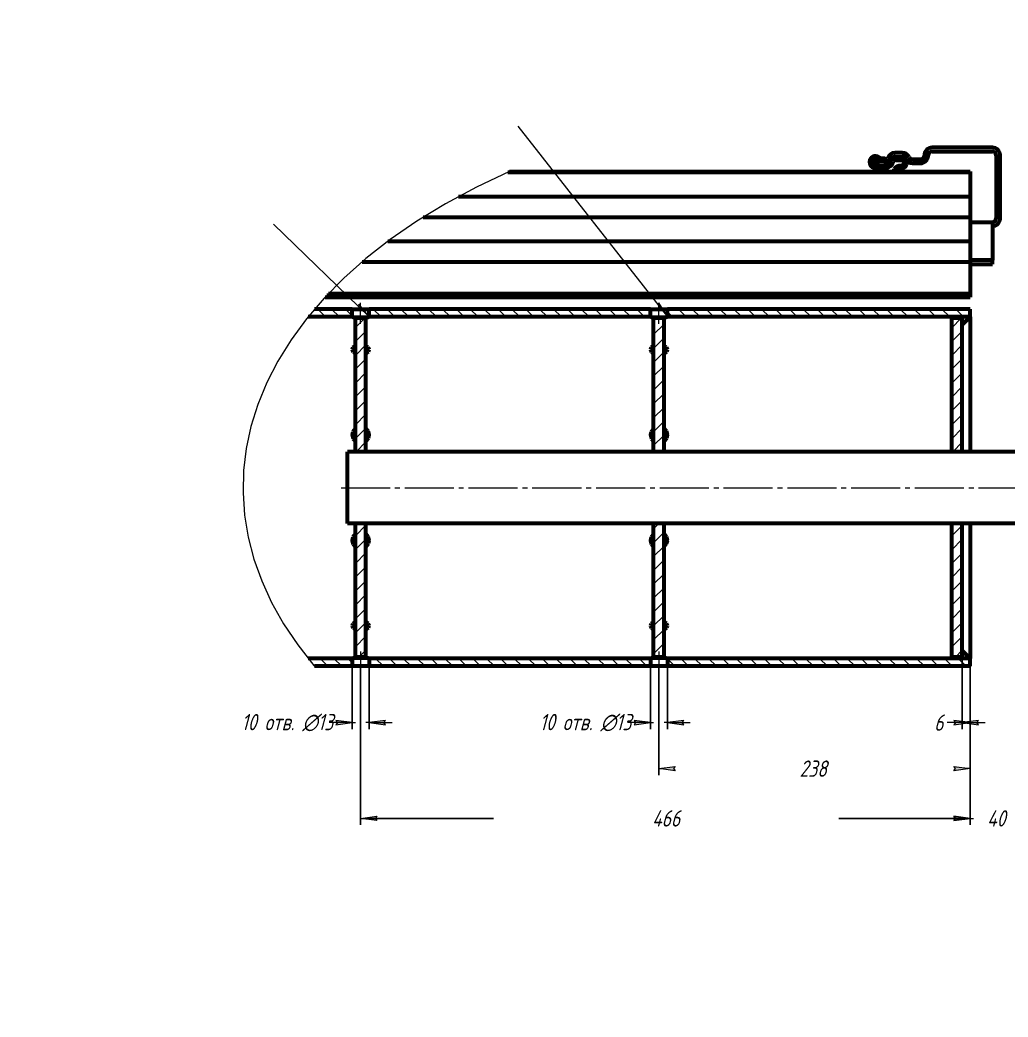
# Model space of a CAD drawing. Header units: millimetres. Extents: x 0 to 1682, y 0 to 594.
# Drawn here: x 833.7 to 1135.9, y 0 to 304.9 of the extents above; entities that cross this region are included whole.
import ezdxf

# ---------------------------------------------------------------- set-up
doc = ezdxf.new("R2010")
doc.units = ezdxf.units.MM
for name, pattern in [('K5LT_AXLED', [19.5, 15, -1.5, 1.5, -1.5]), ('K5LT_BASIC', [0]), ('K5LT_THIN', [0]), ('K5LT_THIN_INCLUDED_TO_HATCHING', [0])]:
    doc.linetypes.add(name, pattern=pattern)
doc.layers.add('Системный слой', color=7, linetype='Continuous')
doc.styles.add('KDIMTEXTSTYLE', font='GOST_AU.SHX', dxfattribs={"width": 0.96, "oblique": 15, "height": 5})
doc.dimstyles.new('KDIMSTYLE (0.40)', dxfattribs={"dimtxt": 5, "dimasz": 1, "dimexe": 2, "dimexo": 0, "dimgap": 1, "dimtad": 1, "dimlfac": 2.5, "dimtxsty": 'KDIMTEXTSTYLE', "dimsah": 1, "dimcen": 0, "dimdle": 1, "dimadec": 0, "dimazin": 0, "dimtfac": 0.667, "dimtmove": 0, "dimatfit": 3, "dimfxl": 1, "dimtvp": 1, "dimtolj": 1, "dimtzin": 0, "dimarcsym": 0})
pattern_1 = [(45, (0, 0), (-2.12132, 2.12132), [])]
pattern_2 = [(135, (0, 0), (-2.12132, -2.12132), [])]

# ---------------------------------------------------------------- blocks, each defined once
blk = doc.blocks.new('U417')
at = {"layer": 'Системный слой', "color": 5, "linetype": 'K5LT_BASIC', "lineweight": 60, "true_color": 0x0000ff}
for p, q in [((1124.33, 214.09), (1124.33, 172.89)), ((1124.33, 150.89), (1124.33, 109.69))]:
    blk.add_line(p, q, dxfattribs=at)
blk = doc.blocks.new('U418')
at = {"layer": 'Системный слой', "color": 5, "linetype": 'K5LT_BASIC', "lineweight": 60, "true_color": 0x0000ff}
for p, q in [((1026.75, 204.73), (1026.53, 204.12)), ((1027.53, 205.29), (1026.75, 204.73)), ((1031.44, 204.81), (1030.73, 205.29)), ((1031.73, 204.12), (1031.44, 204.81)), ((1026.53, 204.12), (1026.85, 203.37)), ((1026.85, 203.37), (1027.53, 202.88)), ((1030.73, 202.88), (1031.53, 203.53)), ((1031.53, 203.53), (1031.73, 204.12))]:
    blk.add_line(p, q, dxfattribs=at)
blk = doc.blocks.new('U419')
at = {"layer": 'Системный слой', "color": 5, "linetype": 'K5LT_BASIC', "lineweight": 60, "true_color": 0x0000ff}
for p, q in [((1026.75, 120.28), (1026.53, 119.66)), ((1026.53, 119.66), (1026.85, 118.94)), ((1027.53, 120.89), (1026.75, 120.28)), ((1026.85, 118.94), (1027.53, 118.48)), ((1031.44, 120.37), (1030.73, 120.89)), ((1030.73, 118.48), (1031.53, 119.08)), ((1031.73, 119.66), (1031.44, 120.37)), ((1031.53, 119.08), (1031.73, 119.66))]:
    blk.add_line(p, q, dxfattribs=at)
blk = doc.blocks.new('U420')
at = {"layer": 'Системный слой', "color": 5, "linetype": 'K5LT_BASIC', "lineweight": 60, "true_color": 0x0000ff}
for p, q in [((1027.53, 179.95), (1026.75, 179.01)), ((1031.44, 179.14), (1030.73, 179.95)), ((1026.75, 179.01), (1026.53, 178.02)), ((1026.53, 178.02), (1026.84, 176.83)), ((1030.73, 176.06), (1031.52, 177.03)), ((1031.73, 178.02), (1031.44, 179.14)), ((1031.52, 177.03), (1031.73, 178.02)), ((1026.84, 176.83), (1027.53, 176.06))]:
    blk.add_line(p, q, dxfattribs=at)
blk = doc.blocks.new('U421')
at = {"layer": 'Системный слой', "color": 5, "linetype": 'K5LT_BASIC', "lineweight": 60, "true_color": 0x0000ff}
for p, q in [((1027.53, 118.95), (1027.12, 118.71)), ((1031.14, 118.71), (1030.73, 118.95))]:
    blk.add_line(p, q, dxfattribs=at)
blk = doc.blocks.new('U422')
at = {"layer": 'Системный слой', "color": 5, "linetype": 'K5LT_BASIC', "lineweight": 60, "true_color": 0x0000ff}
for p, q in [((935.92, 205.07), (936.33, 204.82)), ((939.53, 204.82), (939.94, 205.07))]:
    blk.add_line(p, q, dxfattribs=at)
blk = doc.blocks.new('U423')
at = {"layer": 'Системный слой', "color": 5, "linetype": 'K5LT_BASIC', "lineweight": 60, "true_color": 0x0000ff}
for p, q in [((1027.53, 146.97), (1026.75, 146.02)), ((1031.22, 146.48), (1030.73, 146.97)), ((1031.7, 145.39), (1031.22, 146.48)), ((1026.75, 146.02), (1026.56, 145.39))]:
    blk.add_line(p, q, dxfattribs=at)
blk = doc.blocks.new('U424')
at = {"layer": 'Системный слой', "color": 5, "linetype": 'K5LT_BASIC', "lineweight": 60, "true_color": 0x0000ff}
for p, q in [((936.33, 118.95), (935.92, 118.71)), ((939.94, 118.71), (939.53, 118.95))]:
    blk.add_line(p, q, dxfattribs=at)
blk = doc.blocks.new('U425')
at = {"layer": 'Системный слой', "color": 5, "linetype": 'K5LT_BASIC', "lineweight": 60, "true_color": 0x0000ff}
for p, q in [((936.33, 146.97), (935.55, 146.02)), ((940.02, 146.48), (939.53, 146.97)), ((940.5, 145.39), (940.02, 146.48)), ((935.55, 146.02), (935.36, 145.39))]:
    blk.add_line(p, q, dxfattribs=at)
blk = doc.blocks.new('U426')
at = {"layer": 'Системный слой', "color": 5, "linetype": 'K5LT_BASIC', "lineweight": 60, "true_color": 0x0000ff}
for p, q in [((1026.75, 146.76), (1026.53, 145.76)), ((1027.53, 147.72), (1026.75, 146.76)), ((1031.44, 146.89), (1030.73, 147.72)), ((1031.73, 145.76), (1031.44, 146.89)), ((1026.53, 145.76), (1026.84, 144.58)), ((1026.84, 144.58), (1027.53, 143.82)), ((1030.73, 143.82), (1031.51, 144.78)), ((1031.51, 144.78), (1031.73, 145.76))]:
    blk.add_line(p, q, dxfattribs=at)
blk = doc.blocks.new('U427')
at = {"layer": 'Системный слой', "color": 5, "linetype": 'K5LT_BASIC', "lineweight": 60, "true_color": 0x0000ff}
for p, q in [((936.33, 179.95), (935.55, 179.01)), ((940.24, 179.14), (939.53, 179.95)), ((935.55, 179.01), (935.33, 178.02)), ((935.33, 178.02), (935.64, 176.83)), ((939.53, 176.06), (940.32, 177.03)), ((940.53, 178.02), (940.24, 179.14)), ((940.32, 177.03), (940.53, 178.02)), ((935.64, 176.83), (936.33, 176.06))]:
    blk.add_line(p, q, dxfattribs=at)
blk = doc.blocks.new('U428')
at = {"layer": 'Системный слой', "color": 5, "linetype": 'K5LT_BASIC', "lineweight": 60, "true_color": 0x0000ff}
for p, q in [((935.36, 178.39), (935.83, 177.29)), ((935.83, 177.29), (936.33, 176.8)), ((939.53, 176.8), (940.32, 177.78)), ((940.32, 177.78), (940.5, 178.39))]:
    blk.add_line(p, q, dxfattribs=at)
blk = doc.blocks.new('U429')
at = {"layer": 'Системный слой', "color": 5, "linetype": 'K5LT_BASIC', "lineweight": 60, "true_color": 0x0000ff}
for p, q in [((1026.56, 178.39), (1027.03, 177.29)), ((1027.03, 177.29), (1027.53, 176.8)), ((1030.73, 176.8), (1031.52, 177.78)), ((1031.52, 177.78), (1031.7, 178.39))]:
    blk.add_line(p, q, dxfattribs=at)
blk = doc.blocks.new('U430')
at = {"layer": 'Системный слой', "color": 5, "linetype": 'K5LT_BASIC', "lineweight": 60, "true_color": 0x0000ff}
for p, q in [((1027.12, 205.07), (1027.53, 204.82)), ((1030.73, 204.82), (1031.14, 205.07))]:
    blk.add_line(p, q, dxfattribs=at)
blk = doc.blocks.new('U431')
at = {"layer": 'Системный слой', "color": 5, "linetype": 'K5LT_BASIC', "lineweight": 60, "true_color": 0x0000ff}
for p, q in [((935.55, 120.28), (935.33, 119.66)), ((935.33, 119.66), (935.65, 118.94)), ((936.33, 120.89), (935.55, 120.28)), ((935.65, 118.94), (936.33, 118.48)), ((940.24, 120.37), (939.53, 120.89)), ((939.53, 118.48), (940.33, 119.08)), ((940.53, 119.66), (940.24, 120.37)), ((940.33, 119.08), (940.53, 119.66))]:
    blk.add_line(p, q, dxfattribs=at)
blk = doc.blocks.new('U432')
at = {"layer": 'Системный слой', "color": 5, "linetype": 'K5LT_BASIC', "lineweight": 60, "true_color": 0x0000ff}
for p, q in [((935.55, 146.76), (935.33, 145.76)), ((936.33, 147.72), (935.55, 146.76)), ((940.24, 146.89), (939.53, 147.72)), ((940.53, 145.76), (940.24, 146.89)), ((935.33, 145.76), (935.64, 144.58)), ((935.64, 144.58), (936.33, 143.82)), ((939.53, 143.82), (940.31, 144.78)), ((940.31, 144.78), (940.53, 145.76))]:
    blk.add_line(p, q, dxfattribs=at)
blk = doc.blocks.new('U433')
at = {"layer": 'Системный слой', "color": 5, "linetype": 'K5LT_BASIC', "lineweight": 60, "true_color": 0x0000ff}
for p, q in [((935.55, 204.73), (935.33, 204.12)), ((936.33, 205.29), (935.55, 204.73)), ((940.24, 204.81), (939.53, 205.29)), ((940.53, 204.12), (940.24, 204.81)), ((935.33, 204.12), (935.65, 203.37)), ((935.65, 203.37), (936.33, 202.88)), ((939.53, 202.88), (940.33, 203.53)), ((940.33, 203.53), (940.53, 204.12))]:
    blk.add_line(p, q, dxfattribs=at)
blk = doc.blocks.new('U437')
at = {"layer": 'Системный слой', "color": 5, "linetype": 'K5LT_BASIC', "lineweight": 60, "true_color": 0x0000ff}
for p, q in [((1096.57, 260.49), (1095.36, 260.49)), ((1098.5, 260.49), (1097.93, 260.49))]:
    blk.add_line(p, q, dxfattribs=at)
blk = doc.blocks.new('U442')
at = {"layer": 'Системный слой', "color": 5, "linetype": 'K5LT_BASIC', "lineweight": 60, "true_color": 0x0000ff}
for p, q in [((1152.33, 172.89), (933.93, 172.89)), ((1189.13, 172.89), (1176.33, 172.89)), ((1205.93, 172.89), (1193.93, 172.89)), ((1268.93, 172.89), (1261.93, 172.89))]:
    blk.add_line(p, q, dxfattribs=at)
blk = doc.blocks.new('U443')
at = {"layer": 'Системный слой', "color": 5, "linetype": 'K5LT_BASIC', "lineweight": 60, "true_color": 0x0000ff}
for p, q in [((1152.33, 150.89), (933.93, 150.89)), ((1189.13, 150.89), (1176.33, 150.89)), ((1205.93, 150.89), (1193.93, 150.89)), ((1268.93, 150.89), (1261.93, 150.89))]:
    blk.add_line(p, q, dxfattribs=at)
blk = doc.blocks.new('U450')
at = {"layer": 'Системный слой', "color": 7, "linetype": 'K5LT_THIN_INCLUDED_TO_HATCHING', "lineweight": 18}
for p, q in [((983.5, 258.59), (973.33, 253.79)), ((973.33, 253.79), (963.85, 248.7)), ((963.85, 248.7), (955.06, 243.34)), ((955.06, 243.34), (946.97, 237.75)), ((946.97, 237.75), (939.56, 231.95)), ((939.56, 231.95), (932.83, 225.97)), ((932.83, 225.97), (926.78, 219.82)), ((926.78, 219.82), (921.4, 213.53)), ((921.4, 213.53), (916.68, 207.12)), ((916.68, 207.12), (912.63, 200.61)), ((912.63, 200.61), (909.23, 194.02)), ((909.23, 194.02), (906.48, 187.35)), ((906.48, 187.35), (904.38, 180.63)), ((904.38, 180.63), (902.93, 173.87)), ((902.93, 173.87), (902.12, 167.09)), ((902.12, 167.09), (901.95, 160.3)), ((901.95, 160.3), (902.41, 153.52)), ((902.41, 153.52), (903.52, 146.76)), ((903.52, 146.76), (905.27, 140.04)), ((905.27, 140.04), (907.66, 133.37)), ((907.66, 133.37), (910.69, 126.76)), ((910.69, 126.76), (914.36, 120.24)), ((914.36, 120.24), (918.68, 113.82)), ((918.68, 113.82), (923.64, 107.51)), ((923.64, 107.51), (923.83, 107.29)), ((1253.71, 83.74), (1261.39, 89.46)), ((1261.39, 89.46), (1262.93, 90.69)), ((1245.34, 78.24), (1253.71, 83.74)), ((1236.27, 72.99), (1245.34, 78.24)), ((1226.51, 68.01), (1236.27, 72.99)), ((1216.06, 63.34), (1226.51, 68.01)), ((1204.93, 59.02), (1216.06, 63.34)), ((1180.76, 51.6), (1188.33, 53.66)), ((1167.73, 48.57), (1180.76, 51.6)), ((1140.33, 44.12), (1154.33, 46.08)), ((1154.33, 46.08), (1160.96, 47.23))]:
    blk.add_line(p, q, dxfattribs=at)
blk = doc.blocks.new('KDIMARROW_02')
at = {"layer": 'Системный слой'}
blk.add_hatch(color=0, dxfattribs=at).paths.add_polyline_path([(4.5, 0), (5, 0.66), (0, 0), (5, -0.66)])
at = {"layer": 'Системный слой', "color": 0, "linetype": 'K5LT_THIN', "lineweight": 18}
for p, q in [((0, 0), (-1, 0)), ((5, 0.66), (0, 0)), ((0, 0), (5, -0.66)), ((0, 0), (7, 0)), ((4.5, 0), (5, 0.66)), ((5, -0.66), (4.5, 0))]:
    blk.add_line(p, q, dxfattribs=at)
blk = doc.blocks.new('KDIMARROW_01')
at = {"layer": 'Системный слой'}
blk.add_hatch(color=0, dxfattribs=at).paths.add_polyline_path([(0, 0), (-5, 0.66), (-4.5, 0), (-5, -0.66)])
at = {"layer": 'Системный слой', "color": 0, "linetype": 'K5LT_THIN', "lineweight": 18}
for p, q in [((-4.5, 0), (-5, 0.66)), ((-5, 0.66), (0, 0)), ((0, 0), (-5, -0.66)), ((-5, -0.66), (-4.5, 0)), ((0, 0), (-1, 0))]:
    blk.add_line(p, q, dxfattribs=at)
blk = doc.blocks.new('U457')
at = {"layer": 'Системный слой', "color": 7, "linetype": 'K5LT_THIN', "lineweight": 18}
for p, q in [((911.32, 242.43), (940.53, 214.09)), ((937.4, 218.04), (937.3, 217.22)), ((940.53, 214.09), (937.4, 218.04))]:
    blk.add_line(p, q, dxfattribs=at)
blk = doc.blocks.new('U458')
at = {"layer": 'Системный слой', "color": 7, "linetype": 'K5LT_THIN', "lineweight": 18}
for p, q in [((985.97, 272.45), (1031.73, 214.09)), ((1029.16, 218.43), (1028.95, 217.63)), ((1031.73, 214.09), (1029.16, 218.43))]:
    blk.add_line(p, q, dxfattribs=at)

msp = doc.modelspace()

# ---------------------------------------------------------------- hatches: boundary and pattern name
at = {"layer": 'Системный слой'}
h = msp.add_hatch(dxfattribs=at)
h.set_pattern_fill('Металл', angle=135, style=0, pattern_type=0)
h.set_pattern_definition(pattern_2)
h.paths.add_polyline_path([(1124.3278, 220.7108), (1124.3278, 221.2601), (928.1244, 221.2601), (927.6064, 220.7108)])
h = msp.add_hatch(dxfattribs=at)
h.set_pattern_fill('Металл', angle=135, style=0, pattern_type=0)
h.set_pattern_definition(pattern_2)
h.paths.add_polyline_path([(1124.3278, 109.6862), (1031.7278, 109.6862), (1031.7278, 107.2862), (1124.3278, 107.2862)])
h.paths.add_polyline_path([(1124.3278, 214.0862), (1124.3278, 216.4862), (1031.7278, 216.4862), (1031.7278, 214.0862)])
h.paths.add_polyline_path([(1026.5278, 214.0862), (1026.5278, 216.4862), (940.5278, 216.4862), (940.5278, 214.0862)])
h.paths.add_polyline_path([(1026.5278, 109.6862), (940.5278, 109.6862), (940.5278, 107.2862), (1026.5278, 107.2862)])
h.paths.add_polyline_path([(935.3278, 214.0862), (935.3278, 216.4862), (923.8295, 216.4862), (921.8417, 214.0862)])
h.paths.add_polyline_path([(935.3278, 109.6862), (921.8417, 109.6862), (923.8295, 107.2862), (935.3278, 107.2862)])
h = msp.add_hatch(dxfattribs=at)
h.set_pattern_fill('Металл', angle=45, style=0, pattern_type=0)
h.set_pattern_definition(pattern_1)
h.paths.add_polyline_path([(939.5278, 110.0862), (939.5278, 150.8862), (936.3278, 150.8862), (936.3278, 110.0862)])
h.paths.add_polyline_path([(939.5278, 172.8862), (939.5278, 213.6862), (936.3278, 213.6862), (936.3278, 172.8862)])
h = msp.add_hatch(dxfattribs=at)
h.set_pattern_fill('Металл', angle=45, style=0, pattern_type=0)
h.set_pattern_definition(pattern_1)
h.paths.add_polyline_path([(1030.7278, 110.0862), (1030.7278, 150.8862), (1027.5278, 150.8862), (1027.5278, 110.0862)])
h.paths.add_polyline_path([(1030.7278, 172.8862), (1030.7278, 213.6862), (1027.5278, 213.6862), (1027.5278, 172.8862)])
h = msp.add_hatch(dxfattribs=at)
h.set_pattern_fill('Металл', angle=45, style=0, pattern_type=0)
h.set_pattern_definition(pattern_1)
h.paths.add_polyline_path([(1121.9278, 110.0862), (1121.9278, 150.8862), (1118.7278, 150.8862), (1118.7278, 110.0862)])
h.paths.add_polyline_path([(1121.9278, 172.8862), (1121.9278, 213.6862), (1118.7278, 213.6862), (1118.7278, 172.8862)])
h = msp.add_hatch(color=7, dxfattribs=at)
h.paths.add_polyline_path([(1121.9278, 112.0862), (1121.9278, 110.0862), (1121.9278, 109.6862), (1124.3278, 109.6862)])
h.paths.add_polyline_path([(1124.3278, 214.0862), (1121.9278, 214.0862), (1121.9278, 213.6862), (1121.9278, 211.6862)])

# ---------------------------------------------------------------- linework, layer by layer
at = {"layer": 'Системный слой', "color": 5, "linetype": 'K5LT_BASIC', "lineweight": 60, "true_color": 0x0000ff}
for p, q in [((1131.1278, 265.8862), (1112.7278, 265.8862)), ((1095.5278, 262.2862), (1094.4886, 261.6862)), ((1098.2129, 262.573), (1096.9762, 262.6706)), ((1098.365, 261.9592), (1098.3963, 262.3579)), ((1103.5029, 264.2862), (1101.3861, 264.2862)), ((1101.3861, 263.0862), (1103.5029, 263.0862)), ((1103.3562, 262.8851), (1101.5934, 262.8851)), ((1109.1278, 262.2862), (1106.7278, 262.2862)), ((1112.7278, 264.6862), (1131.1278, 264.6862)), ((1132.3278, 263.4862), (1132.3278, 244.2862)), ((1133.5278, 244.2862), (1133.5278, 263.4862)), ((1095.3562, 259.6862), (1098.4953, 259.6862)), ((1097.9278, 261.6862), (1096.567, 261.6862)), ((1096.567, 260.4862), (1097.9278, 260.4862)), ((1096.6288, 261.8955), (1098.1499, 261.7755)), ((1101.5934, 262.0851), (1103.3562, 262.0851)), ((1104.1562, 261.2851), (1104.1562, 261.1531)), ((1104.9562, 261.1531), (1104.9562, 261.2851)), ((1106.7278, 261.0862), (1109.1278, 261.0862)), ((982.8992, 258.3206), (1124.3278, 258.3206)), ((983.4994, 258.5863), (1124.3278, 258.5863)), ((983.4994, 258.5863), (1124.3278, 258.5863)), ((983.4994, 258.5863), (1124.3278, 258.5863)), ((983.4994, 258.5863), (1124.3278, 258.5863)), ((983.4994, 258.5863), (1124.3278, 258.5863)), ((983.4994, 258.5863), (1124.3278, 258.5863)), ((983.4994, 258.5863), (1124.3278, 258.5863)), ((983.4994, 258.5863), (1124.3278, 258.5863)), ((983.4994, 258.5863), (1124.3278, 258.5863)), ((983.4994, 258.5863), (1124.3278, 258.5863)), ((983.4994, 258.5863), (1124.3278, 258.5863)), ((983.4994, 258.5863), (1124.3278, 258.5863)), ((983.4994, 258.5863), (1124.3278, 258.5863)), ((983.4994, 258.5863), (1124.3278, 258.5863)), ((983.4994, 258.5863), (1124.3278, 258.5863)), ((983.4994, 258.5863), (1124.3278, 258.5863)), ((983.4994, 258.5863), (1124.3278, 258.5863)), ((983.4994, 258.5863), (1124.3278, 258.5863)), ((983.4994, 258.5863), (1124.3278, 258.5863)), ((983.4994, 258.5863), (1124.3278, 258.5863)), ((983.4994, 258.5863), (1124.3278, 258.5863)), ((983.4994, 258.5863), (1124.3278, 258.5863)), ((983.4994, 258.5863), (1124.3278, 258.5863)), ((983.4994, 258.5863), (1124.3278, 258.5863)), ((983.4994, 258.5863), (1124.3278, 258.5863)), ((983.4994, 258.5863), (1124.3278, 258.5863)), ((983.4994, 258.5863), (1124.3278, 258.5863)), ((983.4994, 258.5863), (1124.3278, 258.5863)), ((983.4994, 258.5863), (1124.3278, 258.5863)), ((983.4994, 258.5863), (1124.3278, 258.5863)), ((983.4994, 258.5863), (1124.3278, 258.5863)), ((983.4994, 258.5863), (1124.3278, 258.5863)), ((983.4994, 258.5863), (1124.3278, 258.5863)), ((983.4994, 258.5863), (1124.3278, 258.5863)), ((983.4994, 258.5863), (1124.3278, 258.5863)), ((983.4994, 258.5863), (1124.3278, 258.5863)), ((983.4994, 258.5863), (1124.3278, 258.5863)), ((983.4994, 258.5863), (1124.3278, 258.5863)), ((1124.3278, 258.5863), (1124.3278, 258.3206)), ((1124.3278, 258.3206), (1124.3278, 253.3501)), ((1124.3278, 253.3501), (1124.3278, 250.9293)), ((967.8535, 250.9293), (1124.3278, 250.9293)), ((1124.3278, 250.9293), (1124.3278, 244.6398)), ((957.0922, 244.6398), (1124.3278, 244.6398)), ((1124.3278, 244.6398), (1124.3278, 239.6693)), ((1124.3278, 243.0862), (1131.1278, 243.0862)), ((1131.1278, 243.0862), (1131.1278, 241.8862)), ((1131.1278, 241.8862), (1131.1278, 231.4392)), ((1124.3278, 239.6693), (1124.3278, 237.2485)), ((946.2882, 237.2485), (1124.3278, 237.2485)), ((1124.3278, 237.2485), (1124.3278, 230.959)), ((938.3824, 230.959), (1124.3278, 230.959)), ((1131.1278, 231.4392), (1124.3278, 231.4392)), ((1124.3278, 230.959), (1124.3278, 225.9884)), ((1124.3278, 230.2392), (1131.1278, 230.2392)), ((1131.1278, 230.2392), (1131.1278, 231.4392)), ((1124.3278, 225.9884), (1124.3278, 221.749)), ((927.0741, 220.1394), (1124.3278, 220.1394)), ((927.6064, 220.7108), (1124.3278, 220.7108)), ((928.1244, 221.2601), (1124.3278, 221.2601)), ((1124.3278, 221.749), (1124.3278, 221.2601)), ((1124.3278, 221.2601), (1124.3278, 220.7108)), ((1124.3278, 220.7108), (1124.3278, 220.3597)), ((1124.3278, 220.3597), (1124.3278, 220.1394)), ((935.3278, 214.0862), (921.8417, 214.0862)), ((935.3278, 216.4862), (923.8295, 216.4862)), ((935.3278, 214.0862), (935.3278, 216.4862)), ((936.3278, 172.8862), (936.3278, 213.6862)), ((939.5278, 213.6862), (936.3278, 213.6862)), ((939.5278, 172.8862), (939.5278, 213.6862)), ((1026.5278, 216.4862), (940.5278, 216.4862)), ((940.5278, 214.0862), (940.5278, 216.4862)), ((1026.5278, 214.0862), (940.5278, 214.0862)), ((1026.5278, 214.0862), (1026.5278, 216.4862)), ((1027.5278, 172.8862), (1027.5278, 213.6862)), ((1030.7278, 213.6862), (1027.5278, 213.6862)), ((1030.7278, 172.8862), (1030.7278, 213.6862)), ((1124.3278, 216.4862), (1031.7278, 216.4862)), ((1031.7278, 214.0862), (1031.7278, 216.4862)), ((1124.3278, 214.0862), (1031.7278, 214.0862)), ((1118.7278, 172.8862), (1118.7278, 213.6862)), ((1121.9278, 213.6862), (1118.7278, 213.6862)), ((1121.9278, 213.6862), (1121.9278, 214.0862)), ((1124.3278, 214.0862), (1121.9278, 211.6862)), ((1121.9278, 172.8862), (1121.9278, 213.6862)), ((1124.3278, 214.0862), (1124.3278, 216.4862)), ((933.9278, 150.8862), (933.9278, 172.8862)), ((939.5278, 172.8862), (936.3278, 172.8862)), ((1030.7278, 172.8862), (1027.5278, 172.8862)), ((1121.9278, 172.8862), (1118.7278, 172.8862)), ((939.5278, 150.8862), (936.3278, 150.8862)), ((936.3278, 110.0862), (936.3278, 150.8862)), ((939.5278, 110.0862), (939.5278, 150.8862)), ((1030.7278, 150.8862), (1027.5278, 150.8862)), ((1027.5278, 110.0862), (1027.5278, 150.8862)), ((1030.7278, 110.0862), (1030.7278, 150.8862)), ((1121.9278, 150.8862), (1118.7278, 150.8862)), ((1118.7278, 110.0862), (1118.7278, 150.8862)), ((1121.9278, 110.0862), (1121.9278, 150.8862)), ((939.5278, 110.0862), (936.3278, 110.0862)), ((1030.7278, 110.0862), (1027.5278, 110.0862)), ((1121.9278, 110.0862), (1118.7278, 110.0862)), ((1124.3278, 109.6862), (1121.9278, 112.0862)), ((1121.9278, 110.0862), (1121.9278, 109.6862)), ((935.3278, 109.6862), (921.8417, 109.6862)), ((935.3278, 107.2862), (923.8295, 107.2862)), ((935.3278, 109.6862), (935.3278, 107.2862)), ((1026.5278, 109.6862), (940.5278, 109.6862)), ((940.5278, 109.6862), (940.5278, 107.2862)), ((1026.5278, 107.2862), (940.5278, 107.2862)), ((1026.5278, 109.6862), (1026.5278, 107.2862)), ((1124.3278, 109.6862), (1031.7278, 109.6862)), ((1031.7278, 109.6862), (1031.7278, 107.2862)), ((1124.3278, 107.2862), (1031.7278, 107.2862)), ((1124.3278, 107.2862), (1124.3278, 109.6862))]:
    msp.add_line(p, q, dxfattribs=at)
at = {"layer": 'Системный слой', "color": 30, "linetype": 'K5LT_AXLED', "lineweight": 18, "true_color": 0xff8000}
for p, q in [((937.9278, 212.0214), (937.9278, 218.4243)), ((1029.1278, 212.0214), (1029.1278, 218.4243)), ((931.9278, 161.8862), (1271.9278, 161.8862)), ((937.9278, 111.751), (937.9278, 105.3482)), ((1029.1278, 111.751), (1029.1278, 105.3482))]:
    msp.add_line(p, q, dxfattribs=at)
at = {"layer": 'Системный слой', "color": 5, "linetype": 'K5LT_BASIC', "lineweight": 60, "true_color": 0x0000ff}
for centre, radius, start, end in [((1112.7278, 263.4862), 2.4, 90, 180), ((1131.1278, 263.4862), 2.4, 0, 90), ((1095.3562, 261.4862), 1.8, 49.663113, 270), ((1095.3562, 261.4862), 1, 42.100601, 270), ((1096.567, 262.8862), 1.2, 210, 270), ((1097.0391, 263.4681), 0.8, 229.663113, 265.487749), ((1097.9278, 262.8862), 1.2, 270, 343.87238), ((1098.1971, 262.3737), 0.1999, 355.46806, 85.46806), ((1101.3861, 261.8862), 2.4, 90, 163.87238), ((1101.5934, 261.2851), 1.6, 90, 165.500853), ((1101.3861, 261.8862), 1.2, 90, 163.87238), ((1103.3562, 261.2851), 1.6, 0, 90), ((1103.5029, 261.8862), 2.4, 26.3878, 90), ((1103.5029, 261.8862), 1.2, 26.3878, 90), ((1106.7278, 263.4862), 2.4, 206.3878, 270), ((1106.7278, 263.4862), 1.2, 206.3878, 270), ((1109.1278, 263.4862), 2.4, 270, 0), ((1109.1278, 263.4862), 1.2, 270, 0), ((1112.7278, 263.4862), 1.2, 90, 180), ((1131.1278, 263.4862), 1.2, 0, 90), ((1096.567, 262.8862), 2.4, 210, 270), ((1096.6917, 262.693), 0.8, 222.100601, 265.487749), ((1097.9278, 262.8862), 2.4, 270, 343.87238), ((1098.1656, 261.9748), 0.2, 265.507418, 355.507418), ((1098.4953, 262.0862), 1.6, 270, 345.500853), ((1098.4953, 262.0862), 2.4, 270, 345.500853), ((1101.5934, 261.2851), 0.8, 90, 165.500853), ((1101.3562, 259.0731), 0.32, 147.718834, 325.329769), ((1103.1147, 257.9622), 2.4, 85.672021, 147.718834), ((1102.9353, 257.9809), 1.6, 82.441629, 145.329769), ((1103.3562, 261.1531), 1.6, 262.441629, 0), ((1103.3562, 261.1531), 0.8, 265.672021, 0), ((1103.3562, 261.2851), 0.8, 0, 90), ((1131.1278, 244.2862), 1.2, 270, 0), ((1131.1278, 244.2862), 2.4, 270, 0)]:
    msp.add_arc(centre, radius, start, end, dxfattribs=at)
for points, knots in [([(935.3278, 216.4862), (935.3279, 216.4862), (935.3368, 216.4858), (935.3758, 216.484), (935.4397, 216.481), (935.5423, 216.4764), (935.6711, 216.4709), (935.8289, 216.4646), (936.0011, 216.4582), (936.1958, 216.4517), (936.4158, 216.4451), (936.6913, 216.438), (937.0512, 216.4308), (937.467, 216.4256), (937.8973, 216.4238), (938.2556, 216.425), (938.5741, 216.4279), (938.8414, 216.4317), (939.1128, 216.437), (939.3651, 216.443), (939.6165, 216.4503), (939.834, 216.4575), (940.0275, 216.4646), (940.1888, 216.4711), (940.324, 216.4769), (940.4337, 216.4818), (940.5096, 216.4854), (940.5278, 216.4862), (940.5278, 216.4862)], [0, 0, 0, 0, 1.0102658, 1.74738291, 2.7909242, 3.80302048, 4.86589049, 5.81763271, 6.87204252, 7.75251472, 8.72855897, 9.87778854, 11.21546384, 12.93156167, 14.44442061, 15.80130337, 16.74473424, 17.89498344, 18.78020184, 19.9016481, 20.99372729, 22.12382125, 23.10626551, 24.22071912, 25.26223657, 26.33737681, 27.65405962, 29, 29, 29, 29]), ([(935.3278, 214.0862), (935.3279, 214.0862), (935.3368, 214.0858), (935.3758, 214.0839), (935.4397, 214.0808), (935.5423, 214.0759), (935.6829, 214.0697), (935.8558, 214.0625), (936.0614, 214.0547), (936.285, 214.0471), (936.5331, 214.0399), (936.825, 214.0328), (937.1727, 214.0264), (937.5512, 214.0223), (937.9308, 214.021), (938.2554, 214.0221), (938.5739, 214.0252), (938.8411, 214.0292), (939.1125, 214.0347), (939.3648, 214.041), (939.6162, 214.0486), (939.8337, 214.0561), (940.0272, 214.0636), (940.1885, 214.0704), (940.3238, 214.0764), (940.4336, 214.0816), (940.5095, 214.0853), (940.5278, 214.0862), (940.5278, 214.0862)], [0, 0, 0, 0, 1.01025291, 1.74736173, 2.79089056, 3.80297354, 4.86582653, 6.0960805, 7.08749479, 8.20594684, 9.32216322, 10.33168927, 11.75638385, 13.2893047, 14.44370897, 15.80043665, 16.74375522, 17.89387306, 18.77900434, 19.90035614, 20.99235616, 22.12238932, 23.10480034, 24.21923267, 25.26073142, 26.33586012, 27.65272544, 29, 29, 29, 29]), ([(1026.5278, 216.4862), (1026.5279, 216.4862), (1026.5368, 216.4858), (1026.5758, 216.484), (1026.6397, 216.481), (1026.7423, 216.4764), (1026.8711, 216.4709), (1027.0289, 216.4646), (1027.2011, 216.4582), (1027.3958, 216.4517), (1027.6158, 216.4451), (1027.8913, 216.438), (1028.2512, 216.4308), (1028.667, 216.4256), (1029.0973, 216.4238), (1029.4556, 216.425), (1029.7741, 216.4279), (1030.0414, 216.4317), (1030.3128, 216.437), (1030.5651, 216.443), (1030.8165, 216.4503), (1031.034, 216.4575), (1031.2275, 216.4646), (1031.3888, 216.4711), (1031.524, 216.4769), (1031.6337, 216.4818), (1031.7096, 216.4854), (1031.7278, 216.4862), (1031.7278, 216.4862)], [0, 0, 0, 0, 1.0102658, 1.74738291, 2.7909242, 3.80302048, 4.86589049, 5.81763271, 6.87204252, 7.75251472, 8.72855897, 9.87778854, 11.21546384, 12.93156167, 14.44442061, 15.80130337, 16.74473424, 17.89498344, 18.78020184, 19.9016481, 20.99372729, 22.12382125, 23.10626551, 24.22071912, 25.26223657, 26.33737681, 27.65405962, 29, 29, 29, 29]), ([(1026.5278, 214.0862), (1026.5279, 214.0862), (1026.5368, 214.0858), (1026.5758, 214.0839), (1026.6397, 214.0808), (1026.7423, 214.0759), (1026.8829, 214.0697), (1027.0558, 214.0625), (1027.2614, 214.0547), (1027.485, 214.0471), (1027.7331, 214.0399), (1028.025, 214.0328), (1028.3727, 214.0264), (1028.7512, 214.0223), (1029.1308, 214.021), (1029.4554, 214.0221), (1029.7739, 214.0252), (1030.0411, 214.0292), (1030.3125, 214.0347), (1030.5648, 214.041), (1030.8162, 214.0486), (1031.0337, 214.0561), (1031.2272, 214.0636), (1031.3885, 214.0704), (1031.5238, 214.0764), (1031.6336, 214.0816), (1031.7095, 214.0853), (1031.7278, 214.0862), (1031.7278, 214.0862)], [0, 0, 0, 0, 1.01025291, 1.74736173, 2.79089056, 3.80297354, 4.86582653, 6.0960805, 7.08749479, 8.20594684, 9.32216322, 10.33168927, 11.75638385, 13.2893047, 14.44370897, 15.80043665, 16.74375522, 17.89387306, 18.77900434, 19.90035614, 20.99235616, 22.12238932, 23.10480034, 24.21923267, 25.26073142, 26.33586012, 27.65272544, 29, 29, 29, 29]), ([(940.5278, 109.6862), (940.5278, 109.6862), (940.5131, 109.687), (940.4514, 109.69), (940.3557, 109.6946), (940.2189, 109.7008), (940.063, 109.7074), (939.9076, 109.7135), (939.7204, 109.7203), (939.4754, 109.7283), (939.1744, 109.7365), (938.8988, 109.7422), (938.5935, 109.7471), (938.242, 109.7507), (937.9205, 109.7512), (937.5941, 109.7503), (937.3047, 109.7478), (936.9591, 109.7423), (936.69, 109.7365), (936.4311, 109.7298), (936.1766, 109.7218), (935.9459, 109.7135), (935.7461, 109.7055), (935.5759, 109.6981), (935.4447, 109.692), (935.3512, 109.6874), (935.3279, 109.6862), (935.3278, 109.6862)], [0, 0, 0, 0, 1.25461716, 2.15302088, 3.33312485, 4.49687428, 5.45401533, 6.35609982, 7.09344339, 8.26307891, 9.6707117, 10.74844197, 11.36815995, 12.98875609, 14.43652906, 14.64610589, 16.34179073, 17.44723901, 18.38932565, 19.39644279, 20.56479503, 21.72577466, 22.80155653, 23.98311509, 25.26116648, 26.44008676, 28, 28, 28, 28]), ([(940.5278, 107.2862), (940.5278, 107.2862), (940.5131, 107.2869), (940.4514, 107.2898), (940.3557, 107.2942), (940.2189, 107.3001), (940.063, 107.3065), (939.9076, 107.3123), (939.7204, 107.3188), (939.4754, 107.3265), (939.1743, 107.3342), (938.8987, 107.3397), (938.5934, 107.3444), (938.2219, 107.3481), (937.7331, 107.3486), (937.3262, 107.3453), (937.0016, 107.3405), (936.7683, 107.336), (936.5465, 107.3308), (936.3136, 107.3245), (936.0809, 107.3171), (935.8594, 107.3091), (935.6825, 107.302), (935.5315, 107.2956), (935.4108, 107.2902), (935.3415, 107.2869), (935.3279, 107.2862), (935.3278, 107.2862)], [0, 0, 0, 0, 1.25463494, 2.15305116, 3.33317123, 4.49693917, 5.45410174, 6.35621261, 7.0935833, 8.26326886, 9.67098379, 10.74879745, 11.36856826, 12.98933307, 14.64687166, 16.34275221, 17.22224688, 18.15092901, 18.96019705, 19.83493326, 21.06146072, 22.14744534, 23.29354901, 24.31567036, 25.56655741, 26.9738231, 28, 28, 28, 28]), ([(1031.7278, 109.6862), (1031.7278, 109.6862), (1031.7131, 109.687), (1031.6514, 109.69), (1031.5557, 109.6946), (1031.4189, 109.7008), (1031.263, 109.7074), (1031.1076, 109.7135), (1030.9204, 109.7203), (1030.6754, 109.7283), (1030.3744, 109.7365), (1030.0988, 109.7422), (1029.7935, 109.7471), (1029.442, 109.7507), (1029.1205, 109.7512), (1028.7941, 109.7503), (1028.5047, 109.7478), (1028.1591, 109.7423), (1027.89, 109.7365), (1027.6311, 109.7298), (1027.3766, 109.7218), (1027.1459, 109.7135), (1026.9461, 109.7055), (1026.7759, 109.6981), (1026.6447, 109.692), (1026.5512, 109.6874), (1026.5279, 109.6862), (1026.5278, 109.6862)], [0, 0, 0, 0, 1.25461716, 2.15302088, 3.33312485, 4.49687428, 5.45401533, 6.35609982, 7.09344339, 8.26307891, 9.6707117, 10.74844197, 11.36815995, 12.98875609, 14.43652906, 14.64610589, 16.34179073, 17.44723901, 18.38932565, 19.39644279, 20.56479503, 21.72577466, 22.80155653, 23.98311509, 25.26116648, 26.44008676, 28, 28, 28, 28]), ([(1031.7278, 107.2862), (1031.7278, 107.2862), (1031.7131, 107.2869), (1031.6514, 107.2898), (1031.5557, 107.2942), (1031.4189, 107.3001), (1031.263, 107.3065), (1031.1076, 107.3123), (1030.9204, 107.3188), (1030.6754, 107.3265), (1030.3743, 107.3342), (1030.0987, 107.3397), (1029.7934, 107.3444), (1029.4219, 107.3481), (1028.9331, 107.3486), (1028.5262, 107.3453), (1028.2016, 107.3405), (1027.9683, 107.336), (1027.7465, 107.3308), (1027.5136, 107.3245), (1027.2809, 107.3171), (1027.0594, 107.3091), (1026.8825, 107.302), (1026.7315, 107.2956), (1026.6108, 107.2902), (1026.5415, 107.2869), (1026.5279, 107.2862), (1026.5278, 107.2862)], [0, 0, 0, 0, 1.25463494, 2.15305116, 3.33317123, 4.49693917, 5.45410174, 6.35621261, 7.0935833, 8.26326886, 9.67098379, 10.74879745, 11.36856826, 12.98933307, 14.64687166, 16.34275221, 17.22224688, 18.15092901, 18.96019705, 19.83493326, 21.06146072, 22.14744534, 23.29354901, 24.31567036, 25.56655741, 26.9738231, 28, 28, 28, 28])]:
    msp.add_open_spline(points, degree=3, knots=knots, dxfattribs=at)

# ---------------------------------------------------------------- block references
at = {"layer": 'Системный слой'}
for name in ['U458', 'U437', 'U450', 'U457', 'U417', 'U433', 'U422', 'U418', 'U430', 'U427', 'U420', 'U428', 'U429', 'U442', 'U443', 'U432', 'U425', 'U426', 'U423', 'U431', 'U424', 'U419', 'U421']:
    msp.add_blockref(name, (0, 0), dxfattribs=at)

# ---------------------------------------------------------------- dimensions: what is measured, and where the dimension line sits
at = {"layer": 'Системный слой', "color": 7}
for base, p1, p2, location, override in [((1124.3278, 90.0328), (1121.9278, 110.0862), (1124.3278, 109.6862), (1114.7153, 90.0328), {"dimexo": 0, "dimpost": '\\H5.0;\\W0.965;\\Q15;<>', "dimblk1": 'KDIMARROW_02', "dimblk2": 'KDIMARROW_02', "dimse1": 0, "dimse2": 0, "dimclrt": 7, "dimtolj": 1}), ((940.5278, 90.0328), (935.3278, 107.2862), (940.5278, 107.2862), (915.4815, 90.0328), {"dimexo": 0, "dimpost": '\\H5.0;\\W0.965;\\Q15;\\Q15;10 отв. \\H5.0;\\W0.965;\\Q15;∅<>', "dimblk1": 'KDIMARROW_02', "dimblk2": 'KDIMARROW_02', "dimse1": 0, "dimse2": 0, "dimclrt": 7, "dimtolj": 1}), ((1124.3278, 60.7521), (937.9278, 107.3482), (1124.3278, 107.2862), (1031.3278, 60.7521), {"dimexo": 0, "dimpost": '\\H5.0;\\W0.965;\\Q15;<>', "dimblk1": 'KDIMARROW_01', "dimblk2": 'KDIMARROW_01', "dimse1": 0, "dimse2": 0, "dimclrt": 7, "dimtolj": 1}), ((1031.7278, 90.0328), (1026.5278, 107.2862), (1031.7278, 107.2862), (1006.6815, 90.0328), {"dimexo": 0, "dimpost": '\\H5.0;\\W0.965;\\Q15;\\Q15;10 отв. \\H5.0;\\W0.965;\\Q15;∅<>', "dimblk1": 'KDIMARROW_02', "dimblk2": 'KDIMARROW_02', "dimse1": 0, "dimse2": 0, "dimclrt": 7, "dimtolj": 1}), ((1124.3278, 75.9636), (1029.1278, 107.3482), (1124.3278, 107.2862), (1076.3278, 75.9636), {"dimexo": 0, "dimpost": '\\H5.0;\\W0.965;\\Q15;<>', "dimblk1": 'KDIMARROW_01', "dimblk2": 'KDIMARROW_01', "dimse1": 0, "dimse2": 0, "dimclrt": 7, "dimtolj": 1}), ((1140.3278, 60.7521), (1124.3278, 60.7521), (1140.3278, 44.1188), (1132.3278, 60.7521), {"dimexo": 0, "dimpost": '\\H5.0;\\W0.965;\\Q15;<>', "dimblk1": 'KDIMARROW_02', "dimblk2": 'KDIMARROW_02', "dimse1": 0, "dimse2": 0, "dimclrt": 7, "dimtolj": 1})]:
    msp.add_linear_dim(base=base, p1=p1, p2=p2, location=location, dimstyle='KDIMSTYLE (0.40)', override=override, dxfattribs=at).render()

doc.saveas('drawing.dxf')
